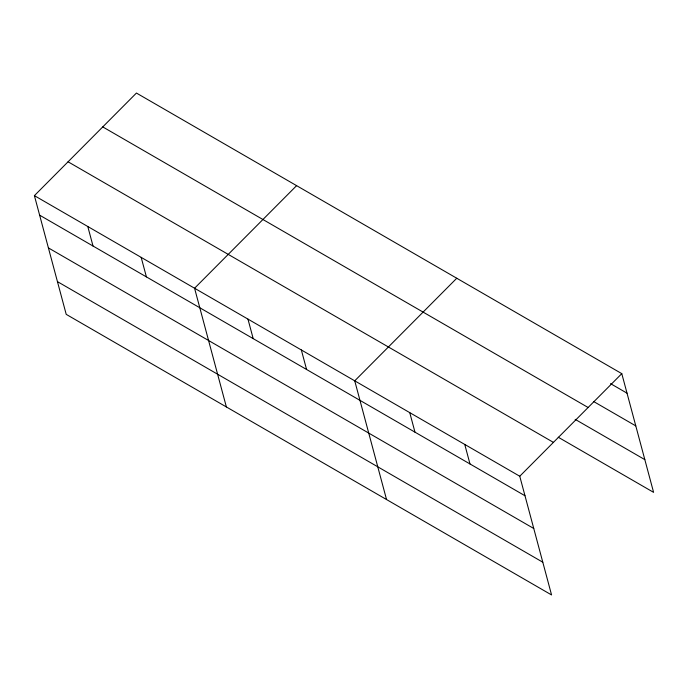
<?xml version="1.0" encoding="UTF-8"?>
<svg xmlns="http://www.w3.org/2000/svg" width="688" height="688" viewBox="0 0 688 688"><rect width="100%" height="100%" fill="white"/><g stroke="black" fill="none" stroke-linecap="round" stroke-linejoin="round"><path stroke-width="1.03" d="M34.4 195.641L519.758 476.234L551.57 594.948L66.211 314.356L34.4 195.641L136.43 93.052L621.789 373.644L653.6 492.359L558.252 437.233M296.605 185.648L194.566 288.238L226.378 406.952M456.772 278.244L354.733 380.834L386.544 499.548M519.758 476.234L621.789 373.644M610.523 383.629L627.026 393.166M593.624 401.517L635.789 425.898M102.761 126.91L588.12 407.502M575.151 419.345L644.828 459.627M68.069 161.792L553.427 442.384M39.629 215.163L524.987 495.756M48.401 247.904L533.759 528.487M57.439 281.624L542.798 562.216M464.753 444.439L469.981 463.961M409.747 412.637L414.976 432.159M301.344 349.968L306.581 369.49M247.955 319.103L253.193 338.625M141.178 257.372L146.406 276.894M87.789 226.507L93.018 246.029"/></g></svg>
